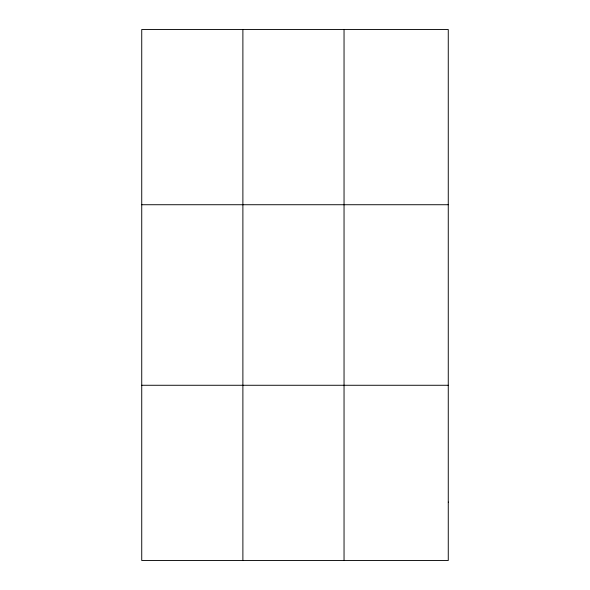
<?xml version="1.0" encoding="UTF-8"?>
<svg xmlns="http://www.w3.org/2000/svg" width="590" height="590" viewBox="0 0 590 590"><rect width="100%" height="100%" fill="white"/><g stroke="black" fill="none" stroke-linecap="round" stroke-linejoin="round"><path stroke-width="0.89" d="M242.888 29.5L242.888 560.5M344.044 29.5L344.044 560.5M141.733 204.73L448.267 204.73M141.733 385.27L448.267 385.27M448.267 502.09L448.267 560.5L141.733 560.5L141.733 29.5L448.267 29.5L448.267 502.09"/></g></svg>
